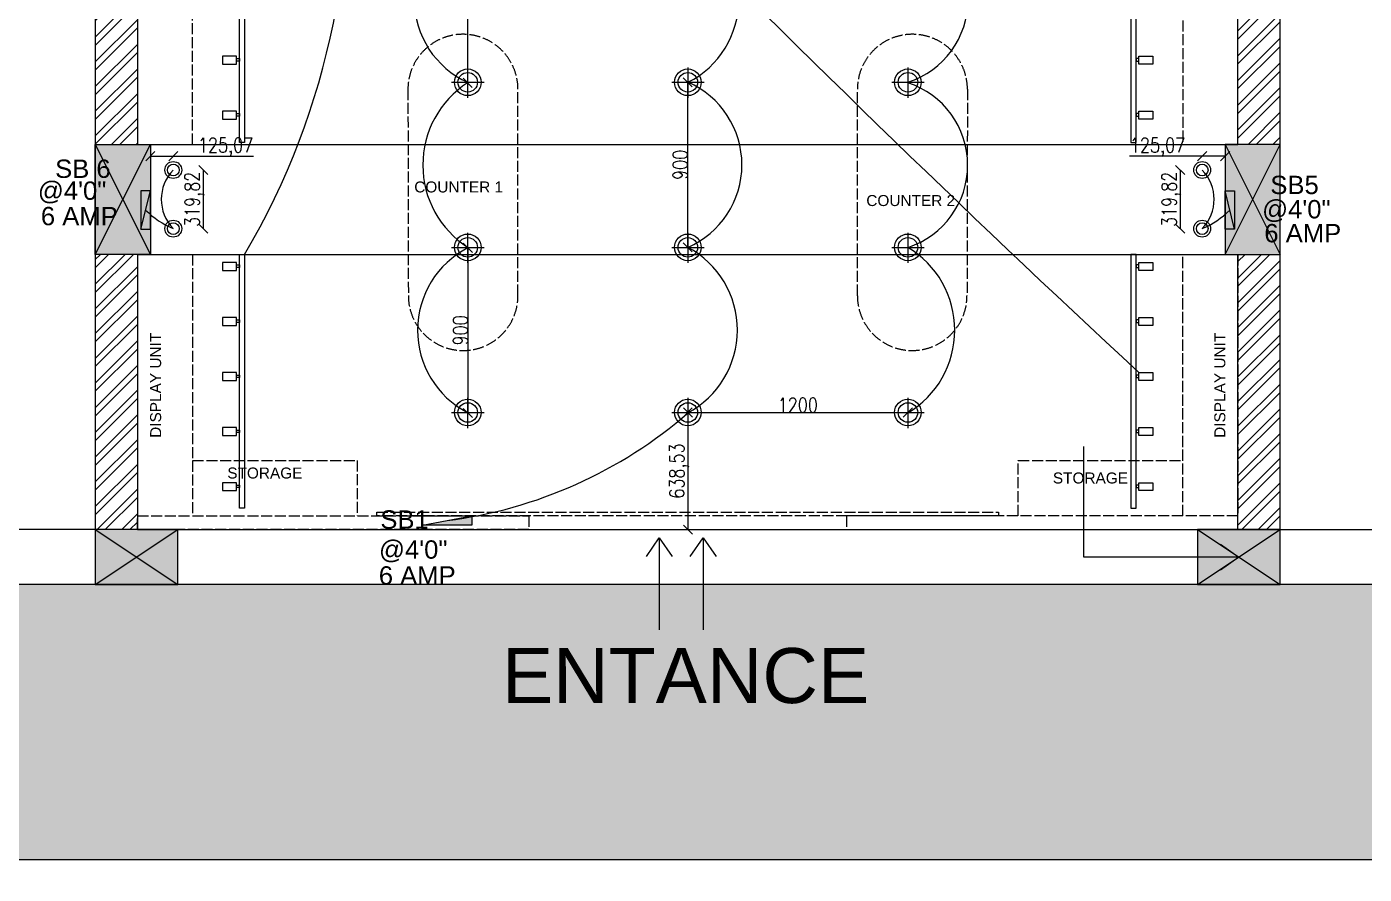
# Model space of a CAD drawing. Header units: millimetres. Extents: x 1926 to 160733, y 10813 to 39285.
# Drawn here: x 120307 to 127600, y 21047 to 25668 of the extents above; entities that cross this region are included whole.
import ezdxf

# ---------------------------------------------------------------- set-up
doc = ezdxf.new("R2010")
doc.units = ezdxf.units.MM
doc.linetypes.add('ACAD_ISO02W100', pattern=[15, 12, -3])
doc.layers.get('Defpoints').update_dxf_attribs({"lineweight": 0})
for name, color, linetype, lineweight in [('celling', 30, 'Continuous', 0), ('COLOUNM', 7, 'Continuous', 0), ('furn 2', 253, 'ACAD_ISO02W100', 0), ('hatch', 7, 'Continuous', 0), ('SCALE FORMET TEXT', 7, 'Continuous', 0), ('TEXT', 7, 'Continuous', 5), ('txt', 5, 'Continuous', 0), ('wall', 250, 'Continuous', 0), ('wire', 84, 'Continuous', 0)]:
    doc.layers.add(name, color=color, linetype=linetype, lineweight=lineweight)
doc.styles.add('DIM_FONT', font='SIMPLEX.shx', dxfattribs={"width": 0.8})
doc.styles.get("Standard").update_dxf_attribs({"font": 'arial.ttf'})
doc.styles.add('style4', font='swissck.ttf')
doc.dimstyles.new('Annotative', dxfattribs={"dimscale": 0, "dimtxt": 2.5, "dimasz": 2.5, "dimexe": 1.25, "dimexo": 0.625, "dimtad": 1, "dimtxsty": 'Standard', "dimcen": 2.5, "dimadec": 0, "dimazin": 0, "dimtfac": 1, "dimtmove": 0, "dimatfit": 3, "dimfxl": 1, "dimarcsym": 0})
doc.dimstyles.new('ISO-25', dxfattribs={"dimtxt": 2.5, "dimasz": 2.5, "dimexe": 1.25, "dimexo": 0.625, "dimtad": 1, "dimtxsty": 'Standard', "dimcen": 2.5, "dimadec": 0, "dimazin": 0, "dimtfac": 1, "dimtmove": 0, "dimatfit": 3, "dimfxl": 1, "dimarcsym": 0})

# ---------------------------------------------------------------- blocks, each defined once
blk = doc.blocks.new('_Oblique')
at = {"color": 0, "linetype": 'ByBlock', "lineweight": -2}
blk.add_line((-0.5, -0.5), (0.5, 0.5), dxfattribs=at)
blk = doc.blocks.new('*D329')
at = {"color": 0, "lineweight": 0, "transparency": 16777216}
blk.add_line((122711.2, 26262.2), (122711.2, 25362.2), dxfattribs=at)
at = {"layer": 'Defpoints', "color": 0, "transparency": 16777216}
for p in [(122711.2, 26262.2), (122711.2, 25362.2), (122711.2, 25362.2)]:
    blk.add_point(p, dxfattribs=at)
at = {"color": 0, "lineweight": 0, "transparency": 16777216, "xscale": 50, "yscale": 50, "zscale": 50}
for p, rotation in [((122711.2, 26262.2), 90), ((122711.2, 25362.2), 270)]:
    blk.add_blockref('_Oblique', p, dxfattribs=dict(at, rotation=rotation))
at = {"color": 0, "transparency": 16777216, "insert": (122670.5, 25812.2), "char_height": 80, "attachment_point": 5, "rotation": 90, "style": 'DIM_FONT'}
blk.add_mtext('900', dxfattribs=at)
blk = doc.blocks.new('*D330')
at = {"color": 0, "lineweight": 0, "transparency": 16777216}
blk.add_line((122712.5, 24462.2), (122712.5, 23562.2), dxfattribs=at)
at = {"layer": 'Defpoints', "color": 0, "transparency": 16777216}
for p in [(122711.2, 24462.2), (122711.2, 23562.2), (122712.5, 23562.2)]:
    blk.add_point(p, dxfattribs=at)
at = {"color": 0, "lineweight": 0, "transparency": 16777216, "xscale": 50, "yscale": 50, "zscale": 50}
for p, rotation in [((122712.5, 24462.2), 90), ((122712.5, 23562.2), 270)]:
    blk.add_blockref('_Oblique', p, dxfattribs=dict(at, rotation=rotation))
at = {"color": 0, "transparency": 16777216, "insert": (122671.9, 24012.2), "char_height": 80, "attachment_point": 5, "rotation": 90, "style": 'DIM_FONT'}
blk.add_mtext('900', dxfattribs=at)
blk = doc.blocks.new('*D331')
at = {"color": 0, "lineweight": 0, "transparency": 16777216}
blk.add_line((123911.2, 24464.8), (123911.2, 25364.8), dxfattribs=at)
at = {"layer": 'Defpoints', "color": 0, "transparency": 16777216}
for p in [(123911.2, 25364.8), (123911.2, 25364.8), (123912.5, 24464.8)]:
    blk.add_point(p, dxfattribs=at)
at = {"color": 0, "lineweight": 0, "transparency": 16777216, "xscale": 50, "yscale": 50, "zscale": 50}
for p, rotation in [((123911.2, 25364.8), 90), ((123911.2, 24464.8), 270)]:
    blk.add_blockref('_Oblique', p, dxfattribs=dict(at, rotation=rotation))
at = {"color": 0, "transparency": 16777216, "insert": (123870.5, 24914.8), "char_height": 80, "attachment_point": 5, "rotation": 90, "style": 'DIM_FONT'}
blk.add_mtext('900', dxfattribs=at)
blk = doc.blocks.new('*D332')
at = {"color": 0, "lineweight": 0, "transparency": 16777216}
blk.add_line((123911.2, 23564.8), (125111.2, 23564.8), dxfattribs=at)
at = {"layer": 'Defpoints', "color": 0, "transparency": 16777216}
for p in [(123911.2, 23564.8), (125111.2, 23564.8), (125111.2, 23564.8)]:
    blk.add_point(p, dxfattribs=at)
at = {"color": 0, "lineweight": 0, "transparency": 16777216, "xscale": 50, "yscale": 50, "zscale": 50, "rotation": 180}
blk.add_blockref('_Oblique', (123911.2, 23564.8), dxfattribs=at)
at = {"color": 0, "lineweight": 0, "transparency": 16777216, "xscale": 50, "yscale": 50, "zscale": 50}
blk.add_blockref('_Oblique', (125111.2, 23564.8), dxfattribs=at)
at = {"color": 0, "transparency": 16777216, "insert": (124511.2, 23605.4), "char_height": 80, "attachment_point": 5, "style": 'DIM_FONT'}
blk.add_mtext('1200', dxfattribs=at)
blk = doc.blocks.new('*D334')
at = {"color": 0, "lineweight": 0, "transparency": 16777216}
blk.add_line((126596.3, 24886.6), (126596.3, 24566.8), dxfattribs=at)
at = {"layer": 'Defpoints', "color": 0, "transparency": 16777216}
for p in [(126716.1, 24886.6), (126596.3, 24566.8), (126716.1, 24566.8)]:
    blk.add_point(p, dxfattribs=at)
at = {"color": 0, "lineweight": 0, "transparency": 16777216, "xscale": 50, "yscale": 50, "zscale": 50}
for p, rotation in [((126596.3, 24886.6), 90), ((126596.3, 24566.8), 270)]:
    blk.add_blockref('_Oblique', p, dxfattribs=dict(at, rotation=rotation))
at = {"color": 0, "transparency": 16777216, "insert": (126548.1, 24726.7), "char_height": 80, "attachment_point": 5, "rotation": 90, "style": 'DIM_FONT'}
blk.add_mtext('319,82', dxfattribs=at)
blk = doc.blocks.new('*D335')
at = {"color": 0, "lineweight": 0, "transparency": 16777216}
blk.add_line((121269.8, 24886.6), (121269.8, 24566.8), dxfattribs=at)
at = {"layer": 'Defpoints', "color": 0, "transparency": 16777216}
for p in [(121106.2, 24886.6), (121106.2, 24566.8), (121269.8, 24566.8)]:
    blk.add_point(p, dxfattribs=at)
at = {"color": 0, "lineweight": 0, "transparency": 16777216, "xscale": 50, "yscale": 50, "zscale": 50}
for p, rotation in [((121269.8, 24886.6), 90), ((121269.8, 24566.8), 270)]:
    blk.add_blockref('_Oblique', p, dxfattribs=dict(at, rotation=rotation))
at = {"color": 0, "transparency": 16777216, "insert": (121221.5, 24726.7), "char_height": 80, "attachment_point": 5, "rotation": 90, "style": 'DIM_FONT'}
blk.add_mtext('319,82', dxfattribs=at)
blk = doc.blocks.new('*D336')
at = {"color": 0, "lineweight": 0, "transparency": 16777216}
for p, q in [((120981.2, 24962.3), (121106.2, 24962.3)), ((121106.2, 24962.3), (121544.1, 24962.3))]:
    blk.add_line(p, q, dxfattribs=at)
at = {"layer": 'Defpoints', "color": 0, "transparency": 16777216}
for p in [(120981.2, 24962.3), (120981.2, 24886.6), (121106.2, 24886.6)]:
    blk.add_point(p, dxfattribs=at)
at = {"color": 0, "lineweight": 0, "transparency": 16777216, "xscale": 50, "yscale": 50, "zscale": 50, "rotation": 180}
blk.add_blockref('_Oblique', (120981.2, 24962.3), dxfattribs=at)
at = {"color": 0, "lineweight": 0, "transparency": 16777216, "xscale": 50, "yscale": 50, "zscale": 50}
blk.add_blockref('_Oblique', (121106.2, 24962.3), dxfattribs=at)
at = {"color": 0, "transparency": 16777216, "insert": (121391.1, 25010.5), "char_height": 80, "attachment_point": 5, "style": 'DIM_FONT'}
blk.add_mtext('125,07', dxfattribs=at)
blk = doc.blocks.new('*D337')
at = {"color": 0, "lineweight": 0, "transparency": 16777216}
for p, q in [((126716.1, 24962.3), (126319.6, 24962.3)), ((126841.2, 24962.3), (126716.1, 24962.3))]:
    blk.add_line(p, q, dxfattribs=at)
at = {"layer": 'Defpoints', "color": 0, "transparency": 16777216}
for p in [(126841.2, 24962.3), (126716.1, 24886.6), (126841.2, 24886.6)]:
    blk.add_point(p, dxfattribs=at)
at = {"color": 0, "lineweight": 0, "transparency": 16777216, "xscale": 50, "yscale": 50, "zscale": 50, "rotation": 180}
blk.add_blockref('_Oblique', (126716.1, 24962.3), dxfattribs=at)
at = {"color": 0, "lineweight": 0, "transparency": 16777216, "xscale": 50, "yscale": 50, "zscale": 50}
blk.add_blockref('_Oblique', (126841.2, 24962.3), dxfattribs=at)
at = {"color": 0, "transparency": 16777216, "insert": (126472.6, 25010.5), "char_height": 80, "attachment_point": 5, "style": 'DIM_FONT'}
blk.add_mtext('125,07', dxfattribs=at)
blk = doc.blocks.new('*D348')
at = {"color": 0, "lineweight": 0, "transparency": 16777216}
blk.add_line((123912.5, 23564.8), (123912.5, 22926.2), dxfattribs=at)
at = {"layer": 'Defpoints', "color": 0, "transparency": 16777216}
for p in [(123912.5, 23564.8), (123912.5, 22926.2), (123912.5, 22926.2)]:
    blk.add_point(p, dxfattribs=at)
at = {"color": 0, "lineweight": 0, "transparency": 16777216, "xscale": 50, "yscale": 50, "zscale": 50}
for p, rotation in [((123912.5, 23564.8), 90), ((123912.5, 22926.2), 270)]:
    blk.add_blockref('_Oblique', p, dxfattribs=dict(at, rotation=rotation))
at = {"color": 0, "transparency": 16777216, "insert": (123864.3, 23245.5), "char_height": 80, "attachment_point": 5, "rotation": 90, "style": 'DIM_FONT'}
blk.add_mtext('638,53', dxfattribs=at)

msp = doc.modelspace()

# ---------------------------------------------------------------- hatches: boundary and pattern name
at = {"layer": 'hatch', "linetype": 'Continuous', "ltscale": 3, "true_color": 0xc7c8ca}
h = msp.add_hatch(dxfattribs=at)
h.set_pattern_fill('ANSI32', color=9, scale=10)
h.set_pattern_definition([(45, (-1042658.48, 18299.64), (-67.351921, 67.351921), []), (45, (-1042613.58, 18299.64), (-67.351921, 67.351921), [])])
h.paths.add_polyline_path([(127141.171, 31926.232), (126911.171, 31926.232), (126911.171, 30126.232), (127141.171, 30126.232)])
h.paths.add_polyline_path([(122261.171, 31926.232), (122111.171, 31926.232), (122111.171, 30876.232), (122261.171, 30876.232)])
h.paths.add_polyline_path([(120911.171, 31926.232), (120681.171, 31926.232), (120681.171, 30126.232), (120911.171, 30126.232)])
h.paths.add_polyline_path([(122261.171, 30126.232), (120981.171, 30126.232), (120981.171, 29976.232), (122261.171, 29976.232)])
h.paths.add_polyline_path([(120911.171, 29526.232), (120681.171, 29526.232), (120681.171, 27426.232), (120911.171, 27426.232)])
h.paths.add_polyline_path([(120911.171, 27126.232), (120681.171, 27126.232), (120681.171, 25026.232), (120911.171, 25026.232)])
h.paths.add_polyline_path([(127141.171, 27126.232), (126911.171, 27126.232), (126911.171, 25026.232), (127141.171, 25026.232)])
h.paths.add_polyline_path([(120911.171, 24426.232), (120681.171, 24426.232), (120681.171, 22926.232), (120911.171, 22926.232)])
h.paths.add_polyline_path([(127141.171, 24426.232), (126911.171, 24426.232), (126911.171, 22926.232), (127141.171, 22926.232)])
h.paths.add_polyline_path([(127141.171, 29526.232), (126911.171, 29526.232), (126911.171, 27426.232), (127141.171, 27426.232)])
h.paths.add_polyline_path([(121196.786, 30828.781), (122004.753, 30828.781), (122004.753, 31299.653), (121196.786, 31299.653)], flags=9)
h.paths.add_polyline_path([(117865.473, 12656.425), (125838.119, 12656.425), (125838.119, 13377.673), (117865.473, 13377.673)], flags=9)
h.paths.add_polyline_path([(127185.775, 29717.371), (127598.428, 29717.371), (127598.428, 30026.478), (127185.775, 30026.478)], flags=9)
h.paths.add_polyline_path([(127185.775, 27132.34), (127598.428, 27132.34), (127598.428, 27441.446), (127185.775, 27441.446)], flags=9)
h.paths.add_polyline_path([(127185.775, 24617.371), (127598.428, 24617.371), (127598.428, 24926.478), (127185.775, 24926.478)], flags=9)
h.paths.add_polyline_path([(120256.303, 29717.371), (120668.957, 29717.371), (120668.957, 30026.478), (120256.303, 30026.478)], flags=9)
h.paths.add_polyline_path([(120256.303, 27132.34), (120668.957, 27132.34), (120668.957, 27441.446), (120256.303, 27441.446)], flags=9)
h.paths.add_polyline_path([(119252.224, 10813.117), (128496.866, 10813.117), (128496.866, 11901.803), (119252.224, 11901.803)], flags=9)
h.paths.add_polyline_path([(133123.4, 11504.023), (133602.061, 11504.023), (133602.061, 12223.898), (133123.4, 12223.898)], flags=9)
h.paths.add_polyline_path([(117766.836, 13420.952), (125904.773, 13420.952), (125904.773, 14509.638), (117766.836, 14509.638)], flags=9)
h.paths.add_polyline_path([(115729.469, 12843.246), (116600.805, 12843.246), (116600.805, 14282.683), (115729.469, 14282.683)], flags=9)
h.paths.add_polyline_path([(116594.011, 13005.642), (117679.094, 13005.642), (117679.094, 14094.328), (116594.011, 14094.328)], flags=9)
h.paths.add_polyline_path([(124967.514, 20336.578), (126388.237, 20336.578), (126388.237, 20783.641), (124967.514, 20783.641)], flags=9)
h.paths.add_polyline_path([(121709.011, 17879.395), (123129.734, 17879.395), (123129.734, 18326.458), (121709.011, 18326.458)], flags=9)
h.paths.add_polyline_path([(123246.614, 27956.008), (125308.14, 27956.008), (125308.14, 28897.837), (123246.614, 28897.837)], flags=9)
h.paths.add_polyline_path([(131527.587, 21173.094), (132933.462, 21173.094), (132933.462, 21620.156), (131527.587, 21620.156)], flags=9)
h.paths.add_polyline_path([(131323.13, 18289.92), (133238.108, 18289.92), (133238.108, 18736.982), (131323.13, 18736.982)], flags=9)
h.paths.add_polyline_path([(120256.303, 24617.371), (120668.957, 24617.371), (120668.957, 24926.478), (120256.303, 24926.478)], flags=9)
h.paths.add_polyline_path([(128409.183, 26478.202), (130113.566, 26478.202), (130113.566, 27424.414), (128409.183, 27424.414)], flags=9)
h.paths.add_polyline_path([(118065.515, 26478.202), (119578.827, 26478.202), (119578.827, 27424.414), (118065.515, 27424.414)], flags=9)
h.paths.add_polyline_path([(124181.25, 22544.45), (124591.38, 22544.45), (124591.38, 22963.281), (124181.25, 22963.281)], flags=9)
h.paths.add_polyline_path([(121811.171, 32156.232), (121811.171, 31926.232), (127141.171, 31926.232), (130833.284, 31926.232), (130833.284, 32156.232)])
h.paths.add_polyline_path([(119781.171, 31926.232), (119781.171, 32156.232), (116989.059, 32156.232), (116989.059, 31926.232)])
h.paths.add_polyline_path([(120381.171, 32156.232), (120381.171, 31926.232), (121211.171, 31926.232), (121211.171, 32156.232)])
at = {"layer": 'TEXT', "true_color": 0xed1f24}
h = msp.add_hatch(color=240, dxfattribs=at)
h.dxf.hatch_style = 1
h.paths.add_polyline_path([(120981.171, 24772.205), (120929.972, 24772.205), (120929.972, 24563.799)])
h = msp.add_hatch(color=240, dxfattribs=at)
h.dxf.hatch_style = 1
h.paths.add_polyline_path([(126892.371, 24563.799), (126892.371, 24772.205), (126841.171, 24772.205)])
h = msp.add_hatch(color=240, dxfattribs=at)
h.dxf.hatch_style = 1
h.paths.add_polyline_path([(122734.86, 23001.318), (122465.426, 22949.681), (122734.86, 22949.681)])
at = {"layer": 'wall', "true_color": 0xc7c8ca}
h = msp.add_hatch(color=9, dxfattribs=at)
h.dxf.hatch_style = 1
h.paths.add_polyline_path([(127141.171, 30126.232), (126841.171, 30126.232), (126841.171, 29526.232), (127141.171, 29526.232)])
h.paths.add_polyline_path([(120981.171, 30126.232), (120681.171, 30126.232), (120681.171, 29526.232), (120981.171, 29526.232)])
h.paths.add_polyline_path([(120981.171, 27426.232), (120681.171, 27426.232), (120681.171, 27126.232), (120981.171, 27126.232)])
h.paths.add_polyline_path([(127141.171, 27426.232), (126841.171, 27426.232), (126841.171, 27126.232), (127141.171, 27126.232)])
h.paths.add_polyline_path([(127141.171, 25026.232), (126841.171, 25026.232), (126841.171, 24426.232), (127141.171, 24426.232)])
h.paths.add_polyline_path([(120981.171, 25026.232), (120681.171, 25026.232), (120681.171, 24426.232), (120981.171, 24426.232)])
h = msp.add_hatch(color=9, dxfattribs=at)
h.dxf.hatch_style = 1
h.paths.add_polyline_path([(121131.171, 22626.232), (121131.171, 22926.232), (120681.171, 22926.232), (120681.171, 22626.232)])
h.paths.add_polyline_path([(126691.171, 22926.232), (126691.171, 22626.232), (127141.171, 22626.232), (127141.171, 22926.232)])
h = msp.add_hatch(dxfattribs=at)
h.set_pattern_fill('AR-PARQ1', color=9)
h.set_pattern_definition([(90, (-1042658.48, 18299.64), (-304.8, 304.8), [304.8, -304.8]), (90, (-1042607.68, 18299.64), (-304.8, 304.8), [304.8, -304.8]), (90, (-1042556.88, 18299.64), (-304.8, 304.8), [304.8, -304.8]), (90, (-1042506.08, 18299.64), (-304.8, 304.8), [304.8, -304.8]), (90, (-1042455.28, 18299.64), (-304.8, 304.8), [304.8, -304.8]), (90, (-1042404.48, 18299.64), (-304.8, 304.8), [304.8, -304.8]), (90, (-1042353.68, 18299.64), (-304.8, 304.8), [304.8, -304.8]), (360, (-1042658.48, 18604.44), (304.8, -304.8), [304.8, -304.8]), (360, (-1042658.48, 18655.24), (304.8, -304.8), [304.8, -304.8]), (360, (-1042658.48, 18706.04), (304.8, -304.8), [304.8, -304.8]), (360, (-1042658.48, 18756.84), (304.8, -304.8), [304.8, -304.8]), (360, (-1042658.48, 18807.64), (304.8, -304.8), [304.8, -304.8]), (360, (-1042658.48, 18858.44), (304.8, -304.8), [304.8, -304.8]), (360, (-1042658.48, 18909.24), (304.8, -304.8), [304.8, -304.8])])
h.paths.add_polyline_path([(130796.557, 22626.232), (117025.785, 22626.232), (117025.785, 21126.232), (130796.557, 21126.232)])

# ---------------------------------------------------------------- linework, layer by layer
for p, q in [((126610.074, 25026.331), (126911.317, 25026.331)), ((120910.354, 24426.241), (121211.597, 24426.241)), ((126610.074, 24426.241), (126911.317, 24426.241))]:
    msp.add_line(p, q)
at = {"layer": 'celling'}
for p, q in [((122711.171, 25444.668), (122711.171, 25279.679)), ((123911.171, 25444.668), (123911.171, 25279.679)), ((125111.171, 25444.668), (125111.171, 25279.679)), ((122624.034, 25364.766), (122801.026, 25364.766)), ((123824.034, 25364.766), (124001.026, 25364.766)), ((125024.034, 25364.766), (125201.026, 25364.766)), ((122711.171, 24544.668), (122711.171, 24379.679)), ((123911.171, 24544.668), (123911.171, 24379.679)), ((125111.171, 24544.668), (125111.171, 24379.679)), ((122624.034, 24464.766), (122801.026, 24464.766)), ((123824.034, 24464.766), (124001.026, 24464.766)), ((125024.034, 24464.766), (125201.026, 24464.766)), ((122711.171, 23644.668), (122711.171, 23479.679)), ((123911.171, 23644.668), (123911.171, 23479.679)), ((125111.171, 23644.668), (125111.171, 23479.679)), ((122624.034, 23564.766), (122801.026, 23564.766)), ((123824.034, 23564.766), (124001.026, 23564.766)), ((125024.034, 23564.766), (125201.026, 23564.766))]:
    msp.add_line(p, q, dxfattribs=at)
for centre, radius in [((122711.621, 25364.766), 72.661), ((122711.621, 25364.766), 53.234), ((123911.621, 25364.766), 72.661), ((123911.621, 25364.766), 53.234), ((125111.621, 25364.766), 72.661), ((125111.621, 25364.766), 53.234), ((121106.242, 24886.627), 46.08), ((121106.242, 24886.627), 31.83), ((126716.1, 24886.627), 46.08), ((126716.1, 24886.627), 31.83), ((121106.242, 24566.806), 46.08), ((121106.242, 24566.806), 31.83), ((126716.1, 24566.806), 46.08), ((126716.1, 24566.806), 31.83), ((122711.621, 24464.766), 72.661), ((122711.621, 24464.766), 53.234), ((123911.621, 24464.766), 72.661), ((123911.621, 24464.766), 53.234), ((125111.621, 24464.766), 72.661), ((125111.621, 24464.766), 53.234), ((122711.621, 23564.766), 72.661), ((123911.621, 23564.766), 72.661), ((125111.621, 23564.766), 72.661), ((122711.621, 23564.766), 53.234), ((123911.621, 23564.766), 53.234), ((125111.621, 23564.766), 53.234)]:
    msp.add_circle(centre, radius, dxfattribs=at)
at = {"layer": 'COLOUNM'}
for points in [[(120681.171, 25026.232), (120981.171, 25026.232), (120981.171, 24426.232), (120681.171, 24426.232)], [(127141.171, 25026.232), (126841.171, 25026.232), (126841.171, 24426.232), (127141.171, 24426.232)]]:
    msp.add_lwpolyline(points, close=True, dxfattribs=at)
at = {"layer": 'furn 2', "ltscale": 5}
for p, q in [((126610.074, 26826.617), (126610.074, 25026.331)), ((121211.597, 24426.241), (121211.612, 23001.318)), ((126610.074, 23302.561), (126610.074, 24426.241)), ((121211.612, 23302.561), (122108.169, 23302.561)), ((122108.169, 23302.561), (122108.169, 23001.318)), ((125713.517, 23001.318), (125713.517, 23302.561)), ((125713.517, 23302.561), (126610.074, 23302.561))]:
    msp.add_line(p, q, dxfattribs=at)
for points in [[(121211.597, 26826.617), (120910.354, 26826.617), (120910.354, 25026.331), (121211.597, 25026.331)], [(126610.074, 24426.241), (126911.317, 24426.241), (126911.317, 23001.318), (126610.074, 23001.318)], [(120910.354, 23001.318), (123045.364, 23001.318), (123045.364, 22927.198), (120910.354, 22927.198)], [(122215.748, 23020.454), (125605.923, 23020.454), (125605.923, 23001.318), (122215.748, 23001.318)], [(124776.322, 22927.198), (126911.317, 22927.198), (126911.317, 23001.318), (124776.322, 23001.318)]]:
    msp.add_lwpolyline(points, close=True, dxfattribs=at)
for points in [[(122387.894, 24201.499, 0.999976), (122985.604, 24201.499), (122985.604, 25327.574, 0.99606371), (122385.513, 25327.574), (122387.895, 24200.874)], [(125433.792, 24201.499, -0.999976), (124836.082, 24201.499), (124836.082, 25327.574, -0.99606371), (125436.173, 25327.574), (125433.791, 24200.874)]]:
    msp.add_lwpolyline(points, format="xyb", dxfattribs=at)
at = {"layer": 'TEXT'}
for p, q in [((120929.972, 24563.799), (120981.171, 24772.205)), ((126892.371, 24563.799), (126841.171, 24772.205)), ((122465.426, 22949.681), (122734.86, 23001.318))]:
    msp.add_line(p, q, dxfattribs=at)
for points in [[(120981.171, 24772.205), (120929.972, 24772.205), (120929.972, 24563.799), (120981.171, 24563.799)], [(126841.171, 24772.205), (126892.371, 24772.205), (126892.371, 24563.799), (126841.171, 24563.799)], [(122465.426, 23001.318), (122734.86, 23001.318), (122734.86, 22949.681), (122465.426, 22949.681)]]:
    msp.add_lwpolyline(points, close=True, dxfattribs=at)
msp.add_arc((122284.31, 25444.472), 2489.092, 277.2897479, 310.9591264, dxfattribs=at)
at = {"layer": 'txt'}
for p, q in [((121495.115, 25035.751), (121467.054, 25035.751)), ((126327.228, 25035.751), (126355.289, 25035.751))]:
    msp.add_line(p, q, dxfattribs=at)
for points in [[(121467.054, 25035.751), (121467.054, 26827.909), (121495.115, 26827.909), (121495.115, 25035.751)], [(126355.289, 25035.751), (126355.289, 26827.909), (126327.228, 26827.909), (126327.228, 25035.751)], [(121467.054, 23042.385), (121467.054, 24426.232), (121495.115, 24426.232), (121495.115, 23042.385)], [(126355.289, 23042.385), (126355.289, 24426.232), (126327.228, 24426.232), (126327.228, 23042.385)], [(121495.115, 23042.385), (121467.054, 23042.385)], [(126327.228, 23042.385), (126355.289, 23042.385)]]:
    msp.add_lwpolyline(points, dxfattribs=at)
for points in [[(121451.129, 25507.308), (121375.419, 25507.308), (121375.419, 25463.928), (121451.129, 25463.928)], [(121451.129, 25494.365), (121467.054, 25494.365), (121467.054, 25480.854), (121451.129, 25480.854)], [(126371.214, 25494.365), (126355.289, 25494.365), (126355.289, 25480.854), (126371.214, 25480.854)], [(126371.214, 25507.308), (126446.924, 25507.308), (126446.924, 25463.928), (126371.214, 25463.928)], [(121451.129, 25207.308), (121375.419, 25207.308), (121375.419, 25163.928), (121451.129, 25163.928)], [(121451.129, 25194.365), (121467.054, 25194.365), (121467.054, 25180.854), (121451.129, 25180.854)], [(126371.214, 25194.365), (126355.289, 25194.365), (126355.289, 25180.854), (126371.214, 25180.854)], [(126371.214, 25207.308), (126446.924, 25207.308), (126446.924, 25163.928), (126371.214, 25163.928)], [(121451.129, 24381.924), (121375.419, 24381.924), (121375.419, 24338.544), (121451.129, 24338.544)], [(121451.129, 24368.981), (121467.054, 24368.981), (121467.054, 24355.47), (121451.129, 24355.47)], [(126371.214, 24368.981), (126355.289, 24368.981), (126355.289, 24355.47), (126371.214, 24355.47)], [(126371.214, 24381.924), (126446.924, 24381.924), (126446.924, 24338.544), (126371.214, 24338.544)], [(121451.129, 24081.924), (121375.419, 24081.924), (121375.419, 24038.544), (121451.129, 24038.544)], [(121451.129, 24068.981), (121467.054, 24068.981), (121467.054, 24055.47), (121451.129, 24055.47)], [(126371.214, 24068.981), (126355.289, 24068.981), (126355.289, 24055.47), (126371.214, 24055.47)], [(126371.214, 24081.924), (126446.924, 24081.924), (126446.924, 24038.544), (126371.214, 24038.544)], [(121451.129, 23781.924), (121375.419, 23781.924), (121375.419, 23738.544), (121451.129, 23738.544)], [(126371.214, 23781.924), (126446.924, 23781.924), (126446.924, 23738.544), (126371.214, 23738.544)], [(121451.129, 23768.981), (121467.054, 23768.981), (121467.054, 23755.47), (121451.129, 23755.47)], [(126371.214, 23768.981), (126355.289, 23768.981), (126355.289, 23755.47), (126371.214, 23755.47)], [(121451.129, 23481.924), (121375.419, 23481.924), (121375.419, 23438.544), (121451.129, 23438.544)], [(126371.214, 23481.924), (126446.924, 23481.924), (126446.924, 23438.544), (126371.214, 23438.544)], [(121451.129, 23468.981), (121467.054, 23468.981), (121467.054, 23455.47), (121451.129, 23455.47)], [(126371.214, 23468.981), (126355.289, 23468.981), (126355.289, 23455.47), (126371.214, 23455.47)], [(121451.129, 23181.924), (121375.419, 23181.924), (121375.419, 23138.544), (121451.129, 23138.544)], [(121451.129, 23168.981), (121467.054, 23168.981), (121467.054, 23155.47), (121451.129, 23155.47)], [(126371.214, 23168.981), (126355.289, 23168.981), (126355.289, 23155.47), (126371.214, 23155.47)], [(126371.214, 23181.924), (126446.924, 23181.924), (126446.924, 23138.544), (126371.214, 23138.544)]]:
    msp.add_lwpolyline(points, close=True, dxfattribs=at)
at = {"layer": 'wall'}
for p, q in [((120681.171, 31926.232), (120681.171, 22626.232)), ((127141.171, 22626.232), (127141.171, 31926.232)), ((120681.171, 24426.232), (120981.171, 25026.232)), ((120681.171, 25026.232), (120981.171, 24426.232)), ((120981.171, 25026.232), (126841.171, 25026.232)), ((126841.171, 24426.232), (127141.171, 25026.232)), ((126841.171, 25026.232), (127141.171, 24426.232)), ((120981.171, 24426.232), (126841.171, 24426.232)), ((120911.171, 22926.232), (117025.785, 22926.232)), ((120911.171, 22926.232), (120681.171, 22926.232)), ((120681.171, 22626.232), (121131.171, 22926.232)), ((120681.171, 22926.232), (121131.171, 22626.232)), ((126691.171, 22626.232), (127141.171, 22926.232)), ((126691.171, 22926.232), (127141.171, 22626.232)), ((126911.171, 22926.232), (130796.557, 22926.232)), ((130796.557, 22626.232), (117025.785, 22626.232)), ((130796.557, 21126.232), (117025.785, 21126.232))]:
    msp.add_line(p, q, dxfattribs=at)
for points in [[(120911.171, 27126.232), (120911.171, 25026.232)], [(126911.171, 25026.232), (126911.171, 27126.232)], [(120911.171, 24426.232), (120911.171, 22926.232), (126911.171, 22926.232), (126911.171, 24426.232)]]:
    msp.add_lwpolyline(points, dxfattribs=at)
for points in [[(120681.171, 22626.232), (121131.171, 22626.232), (121131.171, 22926.232), (120681.171, 22926.232)], [(126691.171, 22626.232), (127141.171, 22626.232), (127141.171, 22926.232), (126691.171, 22926.232)]]:
    msp.add_lwpolyline(points, close=True, dxfattribs=at)
at = {"layer": 'wire'}
for centre, radius, start, end in [((185769.931, 87818.163), 87343.274, 221.99876769, 227.1516233), ((117965.057, 26503.004), 4095.642, 329.5312271, 44.5079393), ((122912.169, 25813.773), 491.389, 114.1445821, 246.0288819), ((123687.053, 25813.129), 501.866, 296.6973032, 63.4761608), ((124966.908, 25814.766), 472.559, 287.7750782, 72.2249218), ((122999.961, 24913.906), 533.238, 122.7910305, 237.3824336), ((123716.009, 24915.062), 490.769, 293.4324121, 66.3946236), ((124965.242, 24913.248), 472.048, 288.1809352, 71.9925289), ((121269.156, 24726.716), 228.281, 135.5329385, 224.4670615), ((126553.187, 24726.716), 228.281, 315.5329385, 44.4670615), ((121293.679, 25008.643), 479.951, 225.2138996, 247.0123782), ((126528.664, 25008.643), 479.951, 292.9876218, 314.7861004), ((122942.97, 24012.8), 505.014, 117.1489292, 242.5199373), ((123669.694, 24013.834), 512.161, 298.1308225, 61.6967102), ((124841.749, 24013.47), 525.602, 300.8370794, 59.1629206)]:
    msp.add_arc(centre, radius, start, end, dxfattribs=at)

# ---------------------------------------------------------------- texts
for s, p in [('COUNTER 1', (122419.973, 24764.224)), ('COUNTER 2 ', (124884.826, 24690.091)), ('STORAGE ', (121400.628, 23204.623)), ('STORAGE ', (125901.917, 23177.481))]:
    msp.add_text(s, height=60).set_placement(p)
for p in [(121039.992, 23426.495), (126842.35, 23426.495)]:
    msp.add_text('DISPLAY UNIT', height=60, rotation=90).set_placement(p)
at = {"layer": 'SCALE FORMET TEXT', "color": 18, "true_color": 0x000000, "insert": (122897.903, 22280.347), "char_height": 300, "width": 3654.03025, "attachment_point": 1, "style": 'style4'}
msp.add_mtext('{\\fSwis721 LtEx BT|b0|i0|c0|p34;ENTANCE}', dxfattribs=at)
at = {"layer": 'TEXT'}
for s, p in [('SB 6', (120461.964, 24843.537)), ('@4\'0"', (120367.791, 24724.041)), ('SB5', (127087.645, 24755.229)), ('@4\'0"', (127042.811, 24622.953)), ('6 AMP ', (120384.322, 24585.444)), ('6 AMP ', (127054.962, 24492.424)), ('SB1', (122235.069, 22931.331)), ('@4\'0"', (122227.769, 22767.51)), ('6 AMP ', (122226.728, 22626.232))]:
    msp.add_text(s, height=100, dxfattribs=at).set_placement(p)

# ---------------------------------------------------------------- dimensions: what is measured, and where the dimension line sits
for base, p1, p2, picture, middle in [((122711.171, 25362.173), (122711.171, 26262.173), (122711.171, 25362.173), '*D329', (122670.546, 25812.173)), ((123911.171, 25364.766), (123912.53, 24464.766), (123911.171, 25364.766), '*D331', (123870.546, 24914.766)), ((122712.53, 23562.173), (122711.171, 24462.173), (122711.171, 23562.173), '*D330', (122671.905, 24012.173)), ((123912.53, 22926.232), (123912.53, 23564.766), (123912.53, 22926.232), '*D348', (123864.286, 23245.499))]:
    dim = msp.add_linear_dim(base=base, p1=p1, p2=p2, angle=90, dimstyle='ISO-25', override={"dimtxt": 80, "dimasz": 50, "dimtxsty": 'DIM_FONT', "dimblk1": 'Oblique', "dimblk2": 'Oblique', "dimsah": 1, "dimse1": 1, "dimse2": 1, "dimlwd": 0})
    dim.commit()
    dim.dimension.update_dxf_attribs({"geometry": picture, "text_midpoint": middle})
for base, p1, p2, picture, middle in [((120981.171, 24962.252), (121106.242, 24886.627), (120981.171, 24886.627), '*D336', (121391.082, 24962.252)), ((126841.171, 24962.252), (126716.1, 24886.627), (126841.171, 24886.627), '*D337', (126472.618, 24962.252))]:
    dim = msp.add_linear_dim(base=base, p1=p1, p2=p2, dimstyle='ISO-25', override={"dimtxt": 80, "dimasz": 50, "dimtxsty": 'DIM_FONT', "dimblk1": 'Oblique', "dimblk2": 'Oblique', "dimsah": 1, "dimse1": 1, "dimse2": 1, "dimlwd": 0})
    dim.commit()
    dim.dimension.update_dxf_attribs({"geometry": picture, "text_midpoint": middle, "dimtype": 160})
for base, p1, p2, picture, middle in [((121269.778, 24566.806), (121106.242, 24886.627), (121106.242, 24566.806), '*D335', (121269.778, 24726.716)), ((126596.296, 24566.806), (126716.1, 24886.627), (126716.1, 24566.806), '*D334', (126596.296, 24726.716))]:
    dim = msp.add_linear_dim(base=base, p1=p1, p2=p2, angle=90, dimstyle='ISO-25', override={"dimtxt": 80, "dimasz": 50, "dimtxsty": 'DIM_FONT', "dimblk1": 'Oblique', "dimblk2": 'Oblique', "dimsah": 1, "dimse1": 1, "dimse2": 1, "dimlwd": 0})
    dim.commit()
    dim.dimension.update_dxf_attribs({"geometry": picture, "text_midpoint": middle, "dimtype": 160})
dim = msp.add_linear_dim(base=(125111.171, 23564.766), p1=(123911.171, 23564.766), p2=(125111.171, 23564.766), dimstyle='ISO-25', override={"dimtxt": 80, "dimasz": 50, "dimtxsty": 'DIM_FONT', "dimblk1": 'Oblique', "dimblk2": 'Oblique', "dimsah": 1, "dimse1": 1, "dimse2": 1, "dimlwd": 0})
dim.commit()
dim.dimension.update_dxf_attribs({"geometry": '*D332', "text_midpoint": (124511.171, 23605.391)})

# ---------------------------------------------------------------- leaders
at = {"layer": 'wall'}
for points, override in [([(126916.171, 22776.232), (126071.193, 22776.232), (126071.193, 23379.745)], {"dimasz": 100, "dimtad": 0, "dimldrblk": 'Open90', "dimfxl": 426.875, "dimfxlon": 1, "dimarcsym": 1}), ([(123756.199, 22880.38), (123756.199, 22380.561)], {"dimscale": 0, "dimasz": 100, "dimgap": 0.625, "dimtad": 0, "dimldrblk": 'Open90', "dimfxl": 426.875, "dimfxlon": 1, "dimarcsym": 1}), ([(123995.561, 22880.38), (123995.561, 22380.561)], {"dimscale": 0, "dimasz": 100, "dimgap": 0.625, "dimtad": 0, "dimldrblk": 'Open90', "dimfxl": 426.875, "dimfxlon": 1, "dimarcsym": 1})]:
    msp.add_leader(points, dimstyle='Annotative', override=override, dxfattribs=at)

doc.saveas('drawing.dxf')
